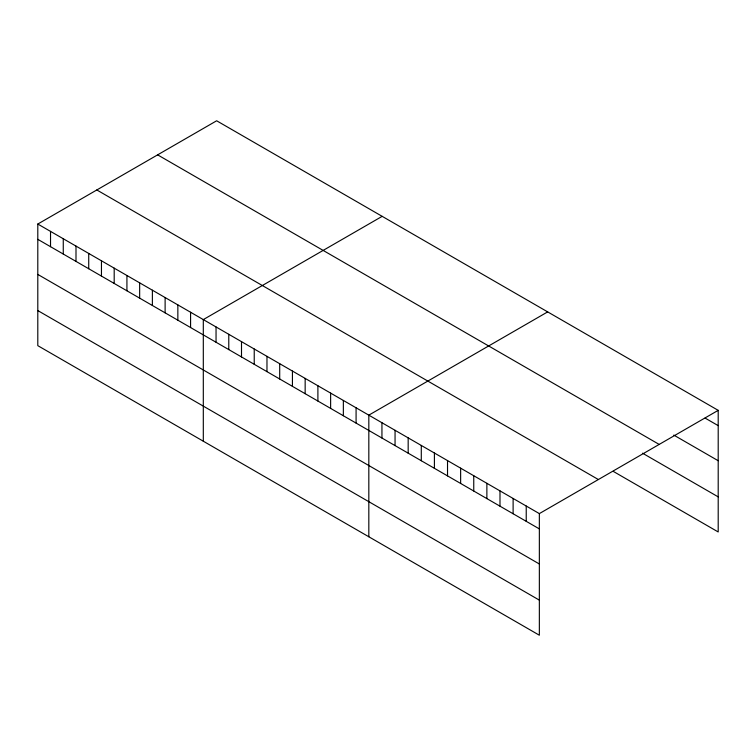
<?xml version="1.0" encoding="UTF-8"?>
<svg xmlns="http://www.w3.org/2000/svg" width="756" height="756" viewBox="0 0 756 756"><rect width="100%" height="100%" fill="white"/><g stroke="black" fill="none" stroke-linecap="round" stroke-linejoin="round"><path stroke-width="1.13" d="M37.8 224.041L539.349 513.607L539.349 635.22L37.8 345.653L37.8 224.041L216.651 120.78L718.2 410.347L718.2 531.959L613.258 471.375M382.167 216.339L203.307 319.599L203.307 441.211M547.675 311.888L368.824 415.148L368.824 536.769M539.349 513.607L718.2 410.347M705.083 418.068L718.2 425.637M673.804 435.097L718.2 460.725M157.635 154.857L659.175 444.415M642.524 453.184L718.2 496.872M96.825 189.964L598.365 479.531M37.8 239.34L539.349 528.898M37.8 274.419L539.349 563.985M37.8 310.574L539.349 600.132M526.233 506.029L526.233 521.328M513.116 498.459L513.116 513.759M499.99 490.88L499.99 506.18M486.873 483.311L486.873 498.61M473.757 475.741L473.757 491.031M460.64 468.162L460.64 483.462M447.524 460.593L447.524 475.893M434.407 453.014L434.407 468.314M421.29 445.445L421.29 460.744M408.174 437.875L408.174 453.165M395.057 430.296L395.057 445.596M381.941 422.727L381.941 438.026M356.085 407.796L356.085 423.095M343.356 400.453L343.356 415.743M330.627 393.101L330.627 408.401M317.898 385.749L317.898 401.049M305.159 378.397L305.159 393.696M292.43 371.045L292.43 386.344M279.701 363.693L279.701 378.992M266.972 356.35L266.972 371.64M254.233 348.998L254.233 364.297M241.504 341.646L241.504 356.945M228.775 334.294L228.775 349.593M216.046 326.942L216.046 342.241M190.578 312.247L190.578 327.546M177.849 304.895L177.849 320.194M165.12 297.543L165.12 312.842M152.381 290.191L152.381 305.49M139.652 282.839L139.652 298.138M126.923 275.496L126.923 290.786M114.194 268.144L114.194 283.443M101.455 260.792L101.455 276.091M88.726 253.44L88.726 268.739M75.997 246.087L75.997 261.387M63.268 238.735L63.268 254.035M50.529 231.393L50.529 246.683"/></g></svg>
